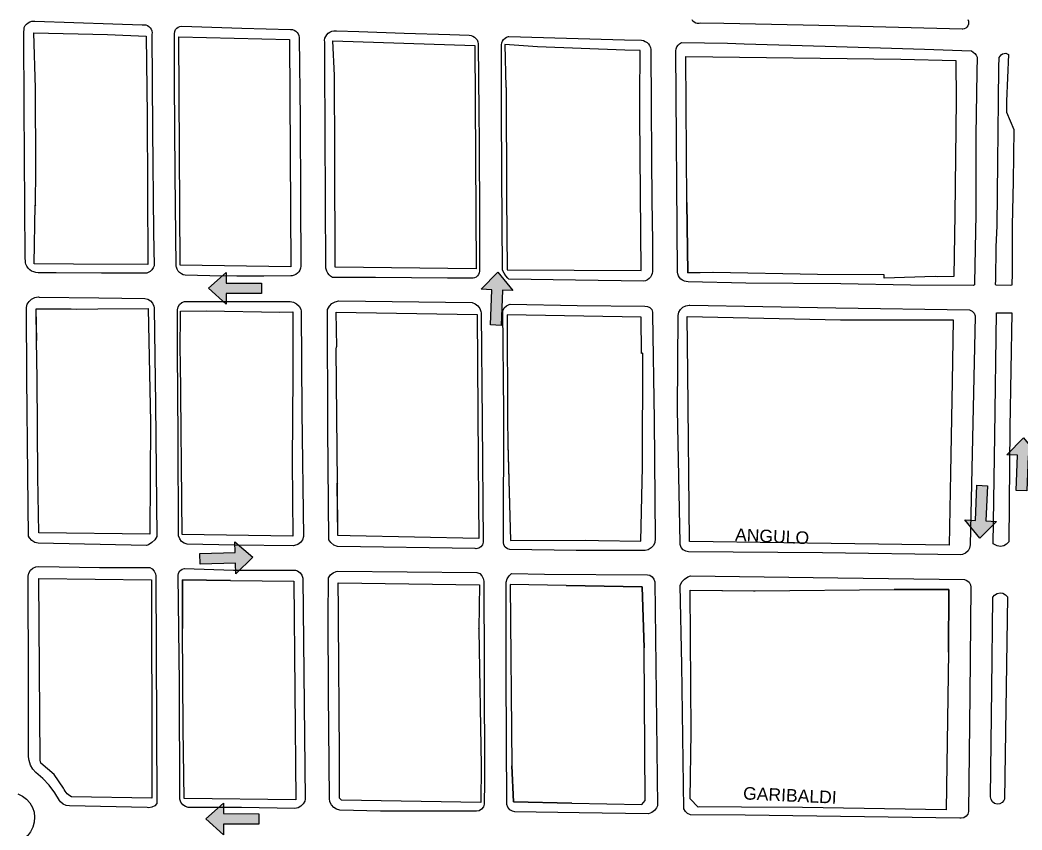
# Model space of a CAD drawing. Header units: metres. Extents: x 668617 to 675126, y 2286318 to 2293677.
# Drawn here: x 672760.7 to 673159.5, y 2292084 to 2292406.6 of the extents above; entities that cross this region are included whole.
import ezdxf

# ---------------------------------------------------------------- set-up
doc = ezdxf.new("R2010")
doc.units = ezdxf.units.M
doc.header["$MEASUREMENT"] = 0
for name, color, linetype in [('0_SENTIDO-VIAL', 30, 'Continuous'), ('DMTG-BANQUETA', 252, 'Continuous'), ('DMTG-CAMELLON', 252, 'Continuous'), ('DMTG-GLORIETA', 252, 'Continuous'), ('DMTG-MANZANA', 253, 'Continuous'), ('DMTG-NOM-CALLES', 251, 'Continuous'), ('DMTG-TRAZA-BASE', 7, 'Continuous'), ('DMTG_SECCIONES_VIALES', 250, 'Continuous')]:
    doc.layers.add(name, color=color, linetype=linetype)
doc.styles.get("Standard").update_dxf_attribs({"font": 'arial.ttf'})

# ---------------------------------------------------------------- blocks, each defined once
blk = doc.blocks.new('traza_base_proyecto')
at = {"layer": '0_SENTIDO-VIAL'}
for points in [[(1299.96, -353.7), (1285.91, -353.68), (1285.91, -357.9), (1278.89, -351.57), (1285.92, -345.26), (1285.92, -349.47), (1299.96, -349.48)], [(1391.13, -366.16), (1391.66, -352.12), (1387.45, -351.96), (1394.04, -345.18), (1400.09, -352.44), (1395.87, -352.28), (1395.34, -366.32)], [(1600.39, -432.12), (1600.92, -418.09), (1596.71, -417.93), (1603.3, -411.15), (1609.34, -418.41), (1605.13, -418.25), (1604.6, -432.28)], [(1589.02, -430.2), (1588.38, -444.23), (1592.59, -444.42), (1585.96, -451.15), (1579.96, -443.84), (1584.17, -444.04), (1584.81, -430)], [(1275.48, -457.24), (1289.52, -456.82), (1289.4, -452.61), (1296.61, -458.71), (1289.78, -465.24), (1289.65, -461.03), (1275.61, -461.45)], [(1298.88, -565.04), (1284.83, -565.03), (1284.83, -569.24), (1277.81, -562.91), (1284.84, -556.6), (1284.83, -560.81), (1298.88, -560.83)]]:
    blk.add_hatch(color=256, dxfattribs=at).paths.add_polyline_path(points)
for points in [[(1299.96, -353.7), (1285.91, -353.68), (1285.91, -357.9), (1278.89, -351.57), (1285.92, -345.26), (1285.92, -349.47), (1299.96, -349.48)], [(1391.13, -366.16), (1391.66, -352.12), (1387.45, -351.96), (1394.04, -345.18), (1400.09, -352.44), (1395.87, -352.28), (1395.34, -366.32)], [(1603.3, -411.15), (1609.34, -418.41), (1605.13, -418.25), (1604.6, -432.28), (1600.39, -432.12), (1600.92, -418.09), (1596.71, -417.93)], [(1585.96, -451.15), (1579.96, -443.84), (1584.17, -444.04), (1584.81, -430), (1589.02, -430.2), (1588.38, -444.23), (1592.59, -444.42)], [(1275.48, -457.24), (1289.52, -456.82), (1289.4, -452.61), (1296.61, -458.71), (1289.78, -465.24), (1289.65, -461.03), (1275.61, -461.45)], [(1298.88, -565.04), (1284.83, -565.03), (1284.83, -569.24), (1277.81, -562.91), (1284.84, -556.6), (1284.83, -560.81), (1298.88, -560.83)]]:
    blk.add_lwpolyline(points, close=True, dxfattribs=at)
at = {"layer": 'DMTG-BANQUETA', "linetype": 'Continuous', "lineweight": 25}
for points in [[(1240.84, -246.28, 0), (1252.51, -246.69, 0), (1253.23, -246.61, 0), (1253.94, -246.69, 0), (1254.61, -246.92, 0), (1255.21, -247.29, 0), (1255.73, -247.81, 0), (1256.11, -248.41, 0), (1256.34, -249.08, 0), (1256.42, -249.79, 0), (1256.37, -250.36, 0), (1256.46, -269.32, 0), (1256.6, -288.28, 0), (1256.99, -329.26, 0), (1257.3, -342.6, 0), (1256.88, -343.43, 0), (1256.33, -344.17, 0), (1255.65, -344.81, 0), (1254.88, -345.32, 0), (1254.36, -345.57, 0), (1236.34, -345.6, 0), (1218.32, -345.47, 0), (1211.1, -345.37, 0), (1210.2, -345.3, 0), (1209.31, -345.07, 0), (1208.5, -344.69, 0), (1207.74, -344.17, 0), (1207.1, -343.53, 0), (1206.58, -342.79, 0), (1206.19, -341.97, 0), (1206.03, -341.39, 0), (1205.92, -338.9, 0), (1205.55, -279.21, 0), (1205.41, -250.18, 0), (1205.51, -247.66, 0), (1205.94, -246.94, 0), (1206.44, -246.31, 0), (1207.1, -245.79, 0), (1207.83, -245.41, 0), (1208.63, -245.18, 0), (1209.45, -245.1, 0), (1209.73, -245.11, 0)], [(1311.73, -346.62, 0), (1300.94, -346.79, 0), (1290.15, -346.78, 0), (1279.37, -346.62, 0), (1269.62, -346.34, 0), (1268.81, -346.14, 0), (1268.09, -345.79, 0), (1267.42, -345.3, 0), (1266.87, -344.69, 0), (1266.45, -343.98, 0), (1266.16, -343.2, 0), (1266.08, -342.84, 0), (1265.65, -306.07, 0), (1265.38, -269.29, 0), (1265.31, -251.1, 0), (1265.33, -250.18, 0), (1265.53, -249.28, 0), (1265.81, -248.51, 0), (1266.27, -247.97, 0), (1266.86, -247.53, 0), (1267.54, -247.24, 0), (1268.23, -247.1, 0), (1268.27, -247.1, 0), (1292.17, -247.93, 0), (1311.58, -248.5, 0), (1312.31, -248.55, 0), (1313, -248.76, 0), (1313.65, -249.14, 0), (1314.19, -249.65, 0), (1314.6, -250.25, 0), (1314.88, -250.92, 0), (1315, -251.64, 0), (1315.01, -251.76, 0), (1315.37, -283.93, 0), (1315.56, -316.08, 0), (1315.6, -342.8, 0), (1315.51, -343.58, 0), (1315.27, -344.32, 0), (1314.88, -345.01, 0), (1314.35, -345.6, 0), (1313.73, -346.07, 0), (1313.02, -346.4, 0), (1312.26, -346.59, 0)], [(1384.8, -347.43, 0), (1384.3, -347.57, 0), (1374.03, -347.54, 0), (1345.44, -347.28, 0), (1328.25, -347.2, 0), (1327.51, -346.76, 0), (1326.87, -346.18, 0), (1326.34, -345.51, 0), (1325.94, -344.74, 0), (1325.7, -343.92, 0), (1325.64, -343.55, 0), (1325.46, -316.49, 0), (1325.32, -289.42, 0), (1325.19, -262.35, 0), (1325.16, -253.59, 0), (1325.14, -252.79, 0), (1325.27, -251.99, 0), (1325.56, -251.24, 0), (1325.99, -250.55, 0), (1326.55, -249.97, 0), (1327.21, -249.51, 0), (1327.94, -249.2, 0), (1328.74, -249.03, 0), (1329.54, -249.01, 0), (1329.9, -249.07, 0), (1338.69, -249.34, 0), (1356.85, -249.93, 0), (1375.02, -250.47, 0), (1382.71, -250.7, 0), (1383.47, -250.81, 0), (1384.19, -251.08, 0), (1384.83, -251.49, 0), (1385.38, -252.02, 0), (1385.82, -252.66, 0), (1386.1, -253.37, 0), (1386.23, -254.14, 0), (1386.25, -254.49, 0), (1386.54, -281.17, 0), (1386.66, -293.6, 0), (1386.73, -324.31, 0), (1386.83, -344.74, 0), (1386.69, -345.43, 0), (1386.4, -346.08, 0), (1385.98, -346.65, 0), (1385.44, -347.1, 0)], [(1452.92, -348.53, 0), (1452.14, -348.72, 0), (1425, -348.33, 0), (1398.4, -347.87, 0), (1398.08, -347.56, 0), (1397.25, -346.6, 0), (1396.54, -345.54, 0), (1395.96, -344.4, 0), (1395.63, -305.89, 0), (1395.49, -280.48, 0), (1395.49, -255.06, 0), (1395.49, -254.59, 0), (1395.63, -253.83, 0), (1395.94, -253.11, 0), (1396.37, -252.47, 0), (1396.94, -251.93, 0), (1397.59, -251.51, 0), (1398.31, -251.24, 0), (1398.44, -251.21, 0), (1421.44, -251.94, 0), (1444.44, -252.59, 0), (1451.22, -252.77, 0), (1452.02, -252.92, 0), (1452.78, -253.22, 0), (1453.46, -253.66, 0), (1454.05, -254.22, 0), (1454.51, -254.9, 0), (1454.83, -255.65, 0), (1455, -256.45, 0), (1455.02, -256.71, 0), (1455.11, -278.3, 0), (1455.21, -299.87, 0), (1455.33, -316.51, 0), (1455.58, -333.12, 0), (1455.69, -341, 0), (1455.7, -344.83, 0), (1455.56, -345.62, 0), (1455.29, -346.4, 0), (1454.87, -347.1, 0), (1454.32, -347.71, 0), (1453.67, -348.19, 0)], [(1583.81, -350.17, 0), (1583.38, -350.51, 0), (1558.33, -350.3, 0), (1530.6, -349.79, 0), (1492.76, -349.48, 0), (1469.9, -348.95, 0), (1469.1, -348.92, 0), (1468.32, -348.71, 0), (1467.59, -348.37, 0), (1466.95, -347.87, 0), (1466.4, -347.28, 0), (1466, -346.59, 0), (1465.73, -345.83, 0), (1465.64, -345.16, 0), (1464.87, -256.97, 0), (1465.04, -256.17, 0), (1465.37, -255.42, 0), (1465.84, -254.72, 0), (1466.44, -254.14, 0), (1467.13, -253.69, 0), (1476.29, -253.74, 0), (1485.46, -253.94, 0), (1492.19, -254.18, 0), (1524.32, -255.12, 0), (1563.96, -256.34, 0), (1582.52, -256.93, 0), (1582.65, -256.99, 0), (1583.36, -257.45, 0), (1583.97, -258.02, 0), (1584.47, -258.7, 0), (1584.83, -259.46, 0), (1584.71, -265.44, 0), (1584.32, -290.57, 0), (1584.39, -322.22, 0), (1583.81, -349.41, 0)], [(1255.02, -453.69, 0), (1254.19, -453.99, 0), (1211.05, -453.12, 0), (1209.72, -452.77, 0), (1208.56, -452.04, 0), (1207.65, -451.01, 0), (1207.28, -450.33, 0), (1206.99, -425.96, 0), (1206.63, -387.24, 0), (1206.39, -359.27, 0), (1206.74, -357.94, 0), (1207.45, -356.76, 0), (1208.47, -355.84, 0), (1209.71, -355.24, 0), (1211.06, -355.03, 0), (1211.55, -355.05, 0), (1235.26, -355.4, 0), (1253.58, -355.61, 0), (1254.8, -355.91, 0), (1255.86, -356.58, 0), (1256.66, -357.55, 0), (1257.12, -358.72, 0), (1257.21, -359.35, 0), (1257.81, -397.66, 0), (1258.31, -450.37, 0), (1257.51, -451.76, 0), (1256.39, -452.87, 0)], [(1313.15, -454.03, 0), (1312.7, -454.09, 0), (1289.21, -453.83, 0), (1270.41, -453.48, 0), (1269.21, -453.12, 0), (1268.19, -452.4, 0), (1267.44, -451.4, 0), (1267.02, -450.21, 0), (1266.96, -449.55, 0), (1266.78, -410.97, 0), (1266.54, -376.67, 0), (1266.58, -360.18, 0), (1266.79, -359.01, 0), (1267.36, -357.98, 0), (1268.26, -357.2, 0), (1269.3, -356.77, 0), (1311.44, -356.81, 0), (1312.79, -357.07, 0), (1313.99, -357.7, 0), (1314.97, -358.65, 0), (1315.63, -359.84, 0), (1315.85, -360.65, 0), (1316.11, -400.82, 0), (1316.73, -450.45, 0), (1316.29, -451.71, 0), (1315.49, -452.79, 0), (1314.44, -453.58, 0)], [(1386.46, -455.09, 0), (1385.44, -455.28, 0), (1385.06, -455.25, 0), (1330.25, -454.46, 0), (1328.85, -453.82, 0), (1327.64, -452.85, 0), (1326.81, -451.8, 0), (1326.37, -407.5, 0), (1326.29, -359.99, 0), (1327.01, -358.71, 0), (1328.05, -357.66, 0), (1329.33, -356.93, 0), (1330.72, -356.58, 0), (1383.87, -357.28, 0), (1385.11, -357.71, 0), (1386.16, -358.49, 0), (1386.94, -359.55, 0), (1387.34, -360.79, 0), (1387.4, -361.31, 0), (1387.9, -404.62, 0), (1388.26, -452.66, 0), (1387.99, -453.68, 0), (1387.36, -454.53, 0)], [(1453.94, -455.69, 0), (1452.72, -456.02, 0), (1425.28, -455.97, 0), (1398.86, -455.58, 0), (1397.86, -455.3, 0), (1397.03, -454.67, 0), (1396.5, -453.78, 0), (1396.34, -452.75, 0), (1396.35, -452.49, 0), (1396.5, -400.87, 0), (1396.1, -360.48, 0), (1396.66, -359.37, 0), (1397.53, -358.54, 0), (1398.64, -358.01, 0), (1398.94, -357.94, 0), (1425.69, -358.36, 0), (1452.66, -358.69, 0), (1453.69, -358.78, 0), (1454.64, -359.25, 0), (1455.34, -360.04, 0), (1455.69, -361.02, 0), (1455.69, -361.98, 0), (1456.27, -403.92, 0), (1456.72, -451.41, 0), (1456.54, -452.75, 0), (1455.98, -453.98, 0), (1455.08, -454.99, 0)], [(1579.11, -457.61, 0), (1578.34, -457.76, 0), (1523.38, -456.99, 0), (1470.03, -456.58, 0), (1468.86, -456.31, 0), (1467.85, -455.68, 0), (1467.1, -454.75, 0), (1466.7, -453.62, 0), (1466.63, -452.87, 0), (1465.66, -399.93, 0), (1465.82, -362.42, 0), (1466.11, -361.12, 0), (1466.79, -359.97, 0), (1467.77, -359.06, 0), (1468.97, -358.49, 0), (1470.29, -358.29, 0), (1470.57, -358.3, 0), (1528.69, -359.34, 0), (1581.84, -360.08, 0), (1582.86, -360.62, 0), (1583.63, -361.51, 0), (1584.06, -362.59, 0), (1584.11, -362.86, 0), (1582.15, -453.77, 0), (1581.88, -455.04, 0), (1581.24, -456.17, 0), (1580.29, -457.05, 0)], [(1211.4, -462.36, 0), (1235.46, -462.74, 0), (1255.48, -462.73, 0), (1256.53, -463.32, 0), (1257.32, -464.21, 0), (1257.79, -465.32, 0), (1257.88, -466.12, 0), (1258.38, -556.83, 0), (1257.5, -557.72, 0), (1256.39, -558.28, 0), (1255.16, -558.47, 0), (1254.44, -558.4, 0), (1223.54, -557.74, 0), (1222.2, -557.56, 0), (1220.98, -557, 0), (1219.96, -556.11, 0), (1219.59, -555.6, 0), (1217.72, -552.46, 0), (1215.52, -549.53, 0), (1213.01, -546.87, 0), (1210.23, -544.49, 0), (1210.2, -544.47, 0), (1208.95, -543.09, 0), (1208.03, -541.48, 0), (1207.47, -539.71, 0), (1207.3, -538.12, 0), (1207.27, -508.62, 0), (1207.08, -466.26, 0), (1207.35, -465.01, 0), (1207.98, -463.9, 0), (1208.94, -463.03, 0), (1210.11, -462.5, 0), (1211.38, -462.36, 0)], [(1314.55, -558.5, 0), (1313.28, -558.75, 0), (1292.02, -558.34, 0), (1270.76, -558.3, 0), (1269.77, -557.98, 0), (1268.72, -557.26, 0), (1267.94, -556.26, 0), (1267.51, -555.06, 0), (1267.35, -508.98, 0), (1266.84, -465.96, 0), (1267.01, -465.01, 0), (1267.55, -464.12, 0), (1268.39, -463.49, 0), (1269.4, -463.22, 0), (1288.79, -463.81, 0), (1313.59, -463.85, 0), (1314.34, -464.12, 0), (1315.33, -464.84, 0), (1316.05, -465.84, 0), (1316.4, -467.01, 0), (1317.33, -555.04, 0), (1317.19, -555.78, 0), (1316.59, -556.95, 0), (1315.7, -557.87, 0)], [(1385.22, -559.87, 0), (1347.36, -559.87, 0), (1331.22, -559.4, 0), (1329.9, -559.06, 0), (1328.73, -558.36, 0), (1327.82, -557.35, 0), (1327.23, -556.12, 0), (1327.03, -554.78, 0), (1326.72, -512.95, 0), (1326.57, -482.5, 0), (1326.72, -466.83, 0), (1327.47, -465.7, 0), (1328.52, -464.84, 0), (1329.78, -464.33, 0), (1330.21, -464.24, 0), (1385.76, -464.72, 0), (1386.85, -465.21, 0), (1387.72, -466.03, 0), (1388.27, -467.09, 0), (1388.45, -468.27, 0), (1388.44, -468.49, 0), (1388.61, -502.1, 0), (1388.79, -548.17, 0), (1388.69, -557.08, 0), (1388.31, -558.16, 0), (1387.63, -559.05, 0), (1386.66, -559.65, 0), (1385.55, -559.87, 0)], [(1455.32, -560.4, 0), (1454.01, -560.87, 0), (1426.51, -560.44, 0), (1400.83, -560.12, 0), (1399.94, -559.87, 0), (1398.88, -559.23, 0), (1398.08, -558.29, 0), (1397.63, -557.12, 0), (1397.45, -505.28, 0), (1397.41, -468.93, 0), (1397.44, -468.55, 0), (1397.81, -467.23, 0), (1398.55, -466.07, 0), (1399.58, -465.17, 0), (1412.71, -465.4, 0), (1453.65, -465.68, 0), (1454.53, -465.87, 0), (1455.5, -466.48, 0), (1456.21, -467.37, 0), (1456.57, -468.45, 0), (1457.6, -557.67, 0), (1457.27, -558.44, 0), (1456.44, -559.56, 0)], [(1579.6, -562.46, 0), (1578.53, -562.65, 0), (1577.94, -562.58, 0), (1492.47, -561.44, 0), (1470.71, -561.26, 0), (1469.61, -560.8, 0), (1468.72, -560, 0), (1468.14, -558.96, 0), (1468.12, -558.9, 0), (1467.27, -501.53, 0), (1466.69, -469.92, 0), (1467.37, -468.53, 0), (1468.4, -467.36, 0), (1469.69, -466.5, 0), (1470.73, -466.09, 0), (1529.44, -466.91, 0), (1579.79, -467.5, 0), (1580.83, -467.91, 0), (1581.69, -468.66, 0), (1582.19, -469.65, 0), (1582.34, -470.57, 0), (1581.97, -513.55, 0), (1581.47, -560, 0), (1581.19, -561.04, 0), (1580.52, -561.87, 0)]]:
    blk.add_polyline3d(points, close=True, dxfattribs=at)
at = {"layer": 'DMTG-CAMELLON', "linetype": 'Continuous', "lineweight": 25}
blk.add_polyline3d([(1581.15, -244.51, 0), (1581.39, -245.11, 0), (1581.48, -245.75, 0), (1581.41, -246.37, 0), (1581.19, -247, 0), (1580.82, -247.53, 0), (1580.34, -247.95, 0), (1579.77, -248.24, 0), (1579.14, -248.37, 0), (1578.9, -248.4, 0), (1528.28, -246.96, 0), (1484.07, -246.12, 0), (1474.82, -245.91, 0), (1474.19, -246.07, 0), (1473.49, -246.07, 0), (1472.85, -245.91, 0), (1472.25, -245.6, 0), (1471.75, -245.15, 0), (1471.37, -244.61, 0)], dxfattribs=at)
for points in [[(1598.66, -350.26, 0), (1598.2, -350.44, 0), (1592.48, -350.37, 0), (1592.21, -350.03, 0), (1592.31, -348.28, 0), (1592.51, -335.06, 0), (1592.83, -326.72, 0), (1593.15, -301.31, 0), (1593.37, -276.87, 0), (1593.51, -263.43, 0), (1593.69, -259.65, 0), (1594.01, -259.08, 0), (1594.46, -258.6, 0), (1595.01, -258.24, 0), (1595.63, -258.02, 0), (1596.29, -257.97, 0), (1596.58, -257.99, 0), (1597.32, -258.48, 0), (1596.57, -276.98, 0), (1596.53, -281.36, 0), (1599.44, -288.32, 0), (1599.16, -309.04, 0), (1598.79, -326.48, 0), (1598.77, -345.37, 0)], [(1595.44, -454.12, 0), (1594.16, -454.36, 0), (1592.89, -454.19, 0), (1591.73, -453.62, 0), (1591.32, -453.32, 0), (1591.88, -410.2, 0), (1592.6, -361.35, 0), (1598.7, -361.4, 0), (1597.94, -407.04, 0), (1597.44, -452.61, 0), (1596.54, -453.53, 0)], [(1593.85, -556.92, 0), (1592.8, -557.03, 0), (1591.79, -556.74, 0), (1590.95, -556.1, 0), (1590.4, -555.19, 0), (1590.23, -554.15, 0), (1590.69, -511.12, 0), (1591.09, -474.72, 0), (1591.13, -474.65, 0), (1591.85, -473.74, 0), (1592.84, -473.12, 0), (1593.98, -472.9, 0), (1595.13, -473.06, 0), (1596.15, -473.6, 0), (1596.94, -474.45, 0), (1595.73, -555.06, 0), (1595.48, -555.62, 0), (1594.79, -556.43, 0)]]:
    blk.add_polyline3d(points, close=True, dxfattribs=at)
at = {"layer": 'DMTG-GLORIETA', "linetype": 'Continuous', "lineweight": 25}
blk.add_polyline3d([(1203.04, -552.9, 0), (1204.85, -553.8, 0), (1206.44, -555.03, 0), (1207.77, -556.56, 0), (1208.78, -558.32, 0), (1209.44, -560.24, 0), (1209.66, -562.24, 0), (1209.51, -564.26, 0), (1208.97, -566.21, 0), (1208.05, -568.01, 0), (1206.8, -569.6, 0), (1205.26, -570.91, 0), (1203.49, -571.87, 0)], dxfattribs=at)
at = {"layer": 'DMTG-MANZANA', "linetype": 'Continuous', "lineweight": 25}
for points in [[(1225.15, -342.01, 0), (1209.47, -341.81, 0), (1209.85, -318.51, 0), (1210.06, -318.74, 0), (1210.18, -303.87, 0), (1210.04, -271.88, 0), (1209.41, -249.84, 0), (1238.75, -250.52, 0), (1254.1, -251.08, 0), (1254.49, -282.66, 0), (1254.79, -342.03, 0)], [(1225.15, -342.01, 0), (1209.47, -341.81, 0), (1209.85, -318.51, 0), (1210.06, -318.74, 0), (1210.18, -303.87, 0), (1210.04, -271.88, 0), (1209.41, -249.84, 0), (1238.75, -250.52, 0), (1254.1, -251.08, 0), (1254.49, -282.66, 0), (1254.79, -342.03, 0)], [(1311.18, -252.48, 0), (1311.73, -343.04, 0), (1267.56, -342.3, 0), (1267.12, -251.45, 0)], [(1311.18, -252.48, 0), (1311.73, -343.04, 0), (1267.56, -342.3, 0), (1267.12, -251.45, 0)], [(1385.48, -343.8, 0), (1329.37, -343.11, 0), (1329.22, -298.4, 0), (1329.01, -266.85, 0), (1328.4, -252.95, 0), (1384.97, -254.82, 0)], [(1385.48, -343.8, 0), (1329.37, -343.11, 0), (1329.22, -298.4, 0), (1329.01, -266.85, 0), (1328.4, -252.95, 0), (1384.97, -254.82, 0)], [(1451.14, -344.41, 0), (1450.59, -283.08, 0), (1450.54, -275.67, 0), (1450.69, -256.86, 0), (1444.62, -256.67, 0), (1409.82, -255.37, 0), (1396.9, -254.43, 0), (1397.2, -271.47, 0), (1397.41, -271.52, 0), (1397.54, -315.3, 0), (1397.79, -344.18, 0)], [(1451.14, -344.41, 0), (1450.59, -283.08, 0), (1450.54, -275.67, 0), (1450.69, -256.86, 0), (1444.62, -256.67, 0), (1409.82, -255.37, 0), (1396.9, -254.43, 0), (1397.2, -271.47, 0), (1397.41, -271.52, 0), (1397.54, -315.3, 0), (1397.79, -344.18, 0)], [(1576.5, -276.62, 0), (1576, -322.1, 0), (1575.61, -346.92, 0), (1569.12, -346.94, 0), (1568.14, -346.89, 0), (1547.82, -347.48, 0), (1547.92, -346.26, 0), (1521.36, -346.11, 0), (1479.73, -345.21, 0), (1469.76, -345.37, 0), (1469.25, -317.43, 0), (1468.88, -259.23, 0), (1554.48, -260.28, 0), (1576.41, -260.84, 0)], [(1576.5, -276.62, 0), (1576, -322.1, 0), (1575.61, -346.92, 0), (1569.12, -346.94, 0), (1568.14, -346.89, 0), (1547.82, -347.48, 0), (1547.92, -346.26, 0), (1521.36, -346.11, 0), (1479.73, -345.21, 0), (1469.76, -345.37, 0), (1469.25, -317.43, 0), (1468.88, -259.23, 0), (1554.48, -260.28, 0), (1576.41, -260.84, 0)], [(1255.6, -449.5, 0), (1211.31, -448.97, 0), (1210.94, -426.7, 0), (1210.71, -387.66, 0), (1210.43, -372.38, 0), (1210.26, -359.75, 0), (1224.18, -359.8, 0), (1226.17, -359.82, 0), (1234.84, -359.81, 0), (1254.94, -359.56, 0), (1255.79, -404.88, 0)], [(1255.6, -449.5, 0), (1211.31, -448.97, 0), (1210.94, -426.7, 0), (1210.71, -387.66, 0), (1210.43, -372.38, 0), (1210.26, -359.75, 0), (1224.18, -359.8, 0), (1226.17, -359.82, 0), (1234.84, -359.81, 0), (1254.94, -359.56, 0), (1255.79, -404.88, 0)], [(1312.5, -367.81, 0), (1312.47, -386.13, 0), (1312.22, -420.54, 0), (1312.44, -450.32, 0), (1268.43, -449.66, 0), (1267.75, -380.05, 0), (1267.61, -377.17, 0), (1267.82, -360.62, 0), (1277.92, -360.5, 0), (1307.31, -361.07, 0), (1312.51, -360.89, 0)], [(1312.5, -367.81, 0), (1312.47, -386.13, 0), (1312.22, -420.54, 0), (1312.44, -450.32, 0), (1268.43, -449.66, 0), (1267.75, -380.05, 0), (1267.61, -377.17, 0), (1267.82, -360.62, 0), (1277.92, -360.5, 0), (1307.31, -361.07, 0), (1312.51, -360.89, 0)], [(1330.2, -429.44, 0), (1330.2, -429.15, 0), (1329.76, -375.82, 0), (1329.84, -374.91, 0), (1330.02, -374.91, 0), (1329.75, -361.13, 0), (1385.88, -361.97, 0), (1386.25, -420.25, 0), (1386.37, -436.19, 0), (1386.45, -451.18, 0), (1335.33, -450.19, 0), (1330.36, -450.08, 0)], [(1330.2, -429.44, 0), (1330.2, -429.15, 0), (1329.76, -375.82, 0), (1329.84, -374.91, 0), (1330.02, -374.91, 0), (1329.75, -361.13, 0), (1385.88, -361.97, 0), (1386.25, -420.25, 0), (1386.37, -436.19, 0), (1386.45, -451.18, 0), (1335.33, -450.19, 0), (1330.36, -450.08, 0)], [(1451.65, -422.61, 0), (1451.79, -377.43, 0), (1451.25, -377.49, 0), (1451.09, -363.12, 0), (1397.75, -362.08, 0), (1397.93, -403.55, 0), (1398.09, -413.39, 0), (1398.09, -413.65, 0), (1399.08, -452.02, 0), (1428.82, -451.89, 0), (1434.18, -451.99, 0), (1451.03, -452.27, 0)], [(1451.65, -422.61, 0), (1451.79, -377.43, 0), (1451.25, -377.49, 0), (1451.09, -363.12, 0), (1397.75, -362.08, 0), (1397.93, -403.55, 0), (1398.09, -413.39, 0), (1398.09, -413.65, 0), (1399.08, -452.02, 0), (1428.82, -451.89, 0), (1434.18, -451.99, 0), (1451.03, -452.27, 0)], [(1470.39, -452.43, 0), (1469.67, -385.19, 0), (1469.43, -362.86, 0), (1530.46, -364.08, 0), (1575.32, -364.12, 0), (1574.91, -388.68, 0), (1574.3, -425.25, 0), (1573.74, -453.91, 0)], [(1470.39, -452.43, 0), (1469.67, -385.19, 0), (1469.43, -362.86, 0), (1530.46, -364.08, 0), (1575.32, -364.12, 0), (1574.91, -388.68, 0), (1574.3, -425.25, 0), (1573.74, -453.91, 0)], [(1256.27, -467.69, 0), (1256.36, -542.67, 0), (1256.31, -554.61, 0), (1224.33, -554.1, 0), (1223.73, -553.78, 0), (1223.16, -553.38, 0), (1222.65, -552.92, 0), (1222.2, -552.41, 0), (1221.81, -551.84, 0), (1221.49, -551.24, 0), (1221.24, -550.6, 0), (1217.49, -545.17, 0), (1212.15, -540.74, 0), (1211.86, -539.5, 0), (1211.36, -467.15, 0)], [(1256.27, -467.69, 0), (1256.36, -542.67, 0), (1256.31, -554.61, 0), (1224.33, -554.1, 0), (1223.73, -553.78, 0), (1223.16, -553.38, 0), (1222.65, -552.92, 0), (1222.2, -552.41, 0), (1221.81, -551.84, 0), (1221.49, -551.24, 0), (1221.24, -550.6, 0), (1217.49, -545.17, 0), (1212.15, -540.74, 0), (1211.86, -539.5, 0), (1211.36, -467.15, 0)], [(1268.56, -487.12, 0), (1268.56, -486.68, 0), (1268.57, -467.74, 0), (1287.62, -467.99, 0), (1312.91, -468.27, 0), (1313.66, -555.29, 0), (1269.16, -554.77, 0), (1268.81, -526.98, 0)], [(1268.56, -487.12, 0), (1268.56, -486.68, 0), (1268.57, -467.74, 0), (1287.62, -467.99, 0), (1312.91, -468.27, 0), (1313.66, -555.29, 0), (1269.16, -554.77, 0), (1268.81, -526.98, 0)], [(1386.57, -487.14, 0), (1386.47, -487.11, 0), (1386.48, -487.61, 0), (1387.48, -541.75, 0), (1387.26, -556.4, 0), (1331.82, -555.51, 0), (1331.1, -554.67, 0), (1331.03, -537.32, 0), (1330.64, -483.65, 0), (1330.59, -479.4, 0), (1330.47, -468.91, 0), (1386.83, -469.62, 0)], [(1386.57, -487.14, 0), (1386.47, -487.11, 0), (1386.48, -487.61, 0), (1387.48, -541.75, 0), (1387.26, -556.4, 0), (1331.82, -555.51, 0), (1331.1, -554.67, 0), (1331.03, -537.32, 0), (1330.64, -483.65, 0), (1330.59, -479.4, 0), (1330.47, -468.91, 0), (1386.83, -469.62, 0)], [(1452.76, -555.62, 0), (1452.33, -494.88, 0), (1452.32, -494.77, 0), (1451.56, -470.41, 0), (1421.32, -469.94, 0), (1398.98, -469.51, 0), (1399.63, -541.72, 0), (1400.26, -556.11, 0), (1423.51, -556.67, 0), (1451.4, -557.18, 0)], [(1452.76, -555.62, 0), (1452.33, -494.88, 0), (1452.32, -494.77, 0), (1451.56, -470.41, 0), (1421.32, -469.94, 0), (1398.98, -469.51, 0), (1399.63, -541.72, 0), (1400.26, -556.11, 0), (1423.51, -556.67, 0), (1451.4, -557.18, 0)], [(1495.9, -472.03, 0), (1496.52, -472.02, 0), (1551.8, -471.53, 0), (1573.56, -471.54, 0), (1573.43, -496.56, 0), (1572.61, -559.25, 0), (1515.34, -558.43, 0), (1491.14, -558.2, 0), (1474.32, -558.15, 0), (1473.83, -558.17, 0), (1470.64, -554.93, 0), (1471.1, -528.34, 0), (1470.66, -471.77, 0)], [(1495.9, -472.03, 0), (1496.52, -472.02, 0), (1551.8, -471.53, 0), (1573.56, -471.54, 0), (1573.43, -496.56, 0), (1572.61, -559.25, 0), (1515.34, -558.43, 0), (1491.14, -558.2, 0), (1474.32, -558.15, 0), (1473.83, -558.17, 0), (1470.64, -554.93, 0), (1471.1, -528.34, 0), (1470.66, -471.77, 0)]]:
    blk.add_polyline3d(points, close=True, dxfattribs=at)
for points in [[(1409.82, -255.37, 0), (1396.9, -254.43, 0), (1397.2, -271.47, 0), (1397.41, -271.52, 0)], [(1450.54, -275.67, 0), (1450.69, -256.86, 0), (1444.62, -256.67, 0)], [(1554.48, -260.28, 0), (1576.41, -260.84, 0), (1576.47, -276.65, 0), (1576.5, -276.62, 0)], [(1225.15, -342.01, 0), (1209.47, -341.81, 0), (1209.85, -318.51, 0), (1210.06, -318.74, 0)], [(1469.25, -317.43, 0), (1469.76, -345.37, 0), (1479.68, -345.19, 0), (1479.73, -345.21, 0)], [(1576.02, -322.17, 0), (1575.61, -346.92, 0), (1569.12, -346.94, 0)], [(1210.5, -372.38, 0), (1210.26, -359.75, 0), (1224.18, -359.8, 0), (1226.17, -359.82, 0), (1234.84, -359.81, 0)], [(1530.46, -364.08, 0), (1575.32, -364.12, 0), (1574.91, -388.68, 0)], [(1398.11, -413.39, 0), (1399.08, -452.02, 0), (1428.82, -451.89, 0), (1434.18, -451.99, 0), (1451.03, -452.27, 0), (1451.65, -422.61, 0)], [(1386.37, -436.19, 0), (1386.45, -451.18, 0), (1335.33, -450.19, 0), (1330.36, -450.08, 0), (1330.17, -429.15, 0), (1330.2, -429.44, 0)], [(1287.62, -467.99, 0), (1268.57, -467.74, 0), (1268.57, -487.12, 0), (1268.56, -487.12, 0)], [(1330.59, -479.4, 0), (1330.47, -468.91, 0), (1386.83, -469.62, 0), (1386.57, -487.14, 0), (1386.47, -487.11, 0), (1386.48, -487.61, 0)], [(1421.32, -469.94, 0), (1451.56, -470.41, 0), (1452.32, -494.77, 0)], [(1471.1, -528.34, 0), (1470.66, -471.77, 0), (1496.52, -472.02, 0)], [(1573.43, -496.56, 0), (1573.56, -471.54, 0), (1551.8, -471.53, 0)], [(1423.51, -556.67, 0), (1400.26, -556.11, 0), (1399.63, -541.72, 0)]]:
    blk.add_polyline3d(points, dxfattribs=at)
at = {"layer": 'DMTG-NOM-CALLES'}
for s, p in [('ANGULO', (1488.42, -452.13)), ('GARIBALDI', (1491.62, -555.13))]:
    blk.add_text(s, height=5, rotation=357.337, dxfattribs=at).set_placement(p)

msp = doc.modelspace()

# ---------------------------------------------------------------- linework, layer by layer
at = {"layer": 'DMTG_SECCIONES_VIALES', "color": 6}
msp.add_circle((673067.74788, 2291619.20218), 2058.07959, dxfattribs=at)

# ---------------------------------------------------------------- block references
at = {"layer": 'DMTG-TRAZA-BASE'}
msp.add_blockref('traza_base_proyecto', (671556.78644, 2292651.27973), dxfattribs=at)

doc.saveas('drawing.dxf')
